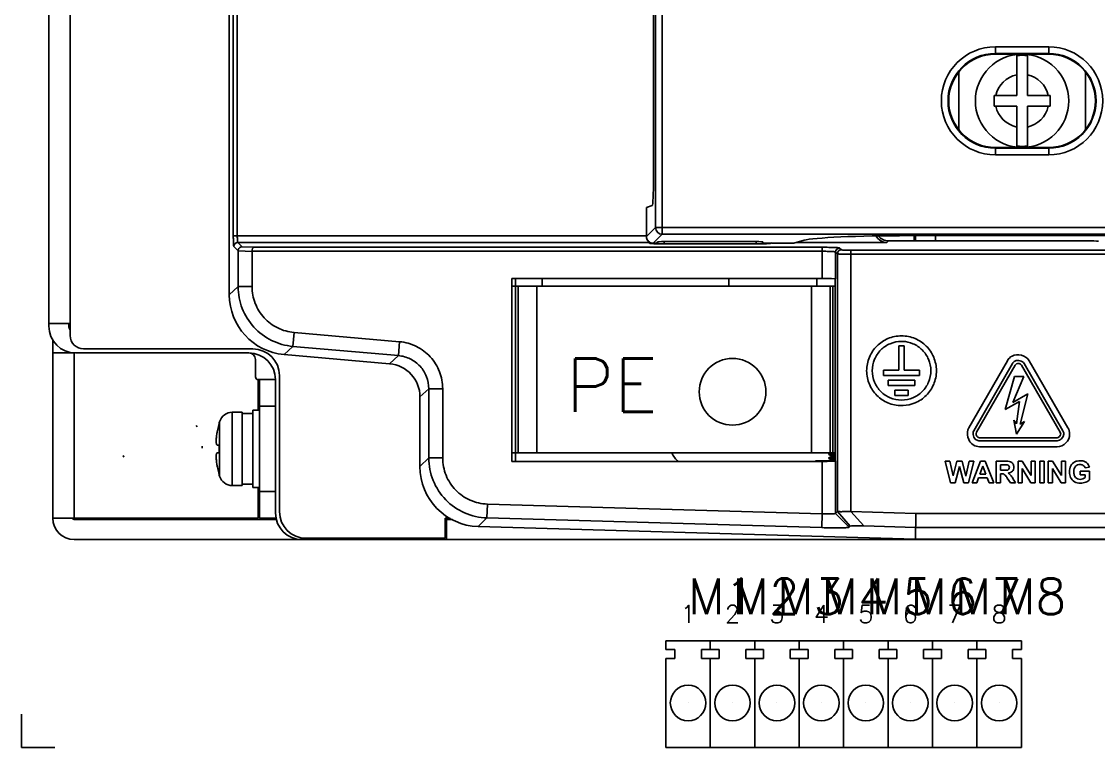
# Model space of a CAD drawing. Extents: x 0 to 94, y 0 to 195.
# Drawn here: x 0 to 60.6, y 0 to 40.8 of the extents above; entities that cross this region are included whole.
import ezdxf

# ---------------------------------------------------------------- set-up
doc = ezdxf.new("R2010")
doc.units = 0
doc.header["$LTSCALE"] = 4
doc.linetypes.add('DOT', pattern=[6.35, 0, -6.35])
doc.linetypes.add('PHANTOM', pattern=[63.5, 31.75, -6.35, 6.35, -6.35, 6.35, -6.35])
doc.layers.get('0').update_dxf_attribs({"linetype": 'CONTINUOUS'})
doc.styles.get("Standard").update_dxf_attribs({"font": 'romans.shx'})

msp = doc.modelspace()

# ---------------------------------------------------------------- linework, layer by layer
at = {"color": 7, "linetype": 'Continuous'}
for p, q in [((2.738, 23.162), (2.738, 182.462)), ((1.538, 23.688), (1.538, 181.938)), ((11.689, 25.458), (11.689, 180.167)), ((11.915, 28.771), (11.915, 150.829)), ((12.14, 28.771), (12.14, 150.829)), ((35.554, 31.972), (35.554, 149.247)), ((35.669, 149.362), (35.669, 29.237)), ((36.044, 149.362), (36.044, 28.862)), ((54.788, 39.403), (57.788, 39.403)), ((54.788, 39.403), (54.788, 38.988)), ((57.788, 39.403), (57.788, 38.988)), ((54.788, 39.028), (57.788, 39.028)), ((57.788, 38.988), (54.788, 38.988)), ((55.988, 36.662), (55.988, 38.906)), ((56.587, 38.906), (56.587, 36.662)), ((52.725, 37.959), (52.725, 34.767)), ((59.85, 34.767), (59.85, 37.96)), ((54.712, 36.662), (55.988, 36.662)), ((54.712, 36.062), (54.712, 36.662)), ((56.587, 36.662), (57.863, 36.662)), ((57.863, 36.662), (57.863, 36.062)), ((54.712, 36.062), (55.988, 36.062)), ((55.988, 33.819), (55.988, 36.062)), ((57.863, 36.062), (56.587, 36.062)), ((56.587, 33.819), (56.587, 36.062)), ((54.788, 33.738), (57.788, 33.738)), ((54.788, 33.324), (54.788, 33.738)), ((57.788, 33.699), (54.788, 33.699)), ((57.788, 33.324), (54.788, 33.324)), ((57.788, 33.324), (57.788, 33.738)), ((35.477, 30.473), (35.158, 30.366)), ((35.158, 28.726), (35.158, 30.366)), ((35.158, 28.726), (35.158, 30.366)), ((35.158, 30.366), (35.158, 30.366)), ((35.669, 29.237), (35.158, 28.726)), ((35.669, 29.237), (62.32, 29.237)), ((11.915, 28.771), (35.158, 28.771)), ((35.158, 28.726), (35.158, 28.726)), ((36.044, 28.862), (35.533, 28.351)), ((36.044, 28.862), (62.32, 28.862)), ((44.034, 28.523), (43.457, 28.351)), ((48.683, 28.397), (48.78, 28.494)), ((48.78, 28.494), (59.863, 28.494)), ((62.4, 28.783), (49.943, 28.783)), ((50.212, 28.787), (50.212, 28.494)), ((50.288, 28.787), (50.288, 28.494)), ((51.413, 28.787), (51.413, 28.494)), ((12.186, 27.926), (11.94, 28.172)), ((12.407, 28.154), (12.165, 28.397)), ((35.304, 28.397), (12.165, 28.397)), ((12.186, 27.932), (12.969, 27.9)), ((12.186, 25.914), (12.186, 27.926)), ((12.407, 28.154), (13.06, 28.127)), ((45.047, 27.902), (12.969, 27.902)), ((12.969, 25.914), (12.969, 27.902)), ((45.047, 28.127), (13.06, 28.127)), ((35.304, 28.397), (35.345, 28.346)), ((35.744, 28.351), (35.533, 28.351)), ((35.745, 28.351), (35.533, 28.351)), ((35.533, 28.351), (35.533, 28.351)), ((35.738, 28.319), (35.738, 28.351)), ((35.745, 28.351), (35.744, 28.351)), ((35.745, 28.351), (35.77, 28.429)), ((35.77, 28.318), (35.77, 28.429)), ((36.094, 28.314), (41.396, 28.314)), ((41.33, 28.449), (36.145, 28.449)), ((36.145, 28.314), (36.145, 28.449)), ((41.33, 28.314), (41.33, 28.449)), ((41.731, 28.351), (41.705, 28.429)), ((41.705, 28.317), (41.705, 28.429)), ((42.145, 28.351), (41.731, 28.351)), ((42.145, 28.351), (41.731, 28.351)), ((41.731, 28.351), (41.731, 28.351)), ((41.738, 28.351), (41.738, 28.318)), ((42.186, 28.397), (42.145, 28.346)), ((43.457, 28.351), (42.186, 28.351)), ((48.683, 28.397), (43.61, 28.397)), ((45.047, 27.902), (45.047, 28.127)), ((45.047, 27.902), (45.047, 26.381)), ((46.122, 27.985), (46.021, 28.086)), ((63.038, 27.963), (46.647, 27.963)), ((46.647, 27.739), (46.647, 27.963)), ((45.897, 27.761), (45.796, 27.862)), ((45.796, 27.862), (45.796, 26.349)), ((45.897, 13.264), (45.897, 27.761)), ((46.647, 13.264), (46.648, 27.739)), ((63.038, 27.739), (46.648, 27.739)), ((45.047, 26.381), (27.577, 26.381)), ((27.577, 26.381), (27.577, 16.082)), ((27.788, 16.082), (27.788, 26.381)), ((29.287, 25.938), (29.287, 26.381)), ((39.787, 25.938), (39.787, 26.381)), ((44.747, 25.938), (44.747, 26.381)), ((45.781, 26.364), (45.781, 16.098)), ((12.186, 25.914), (11.689, 25.458)), ((12.186, 25.914), (12.969, 25.914)), ((27.577, 25.938), (45.781, 25.938)), ((27.938, 16.562), (27.938, 25.938)), ((28.988, 16.562), (28.988, 25.938)), ((44.438, 16.562), (44.438, 25.938)), ((45.488, 16.562), (45.488, 25.938)), ((45.637, 25.938), (45.637, 16.562)), ((1.538, 23.837), (2.738, 23.837)), ((2.663, 23.688), (2.663, 23.837)), ((15.264, 22.555), (15.333, 23.335)), ((21.27, 22.816), (15.333, 23.335)), ((1.762, 12.887), (1.762, 22.926)), ((15.264, 22.555), (14.767, 22.099)), ((21.202, 22.036), (15.264, 22.555)), ((21.202, 22.036), (21.27, 22.816)), ((49.659, 22.578), (49.358, 22.578)), ((49.358, 22.578), (49.358, 21.224)), ((49.659, 21.224), (49.659, 22.578)), ((1.762, 22.188), (2.962, 22.188)), ((2.962, 12.887), (2.962, 22.188)), ((12.788, 22.188), (3.038, 22.188)), ((3.488, 22.412), (13.012, 22.412)), ((13.163, 21.812), (13.163, 20.837)), ((20.704, 21.58), (14.767, 22.099)), ((20.704, 21.58), (21.202, 22.036)), ((49.358, 21.224), (48.492, 21.224)), ((48.492, 21.224), (48.492, 20.923)), ((50.525, 21.224), (49.659, 21.224)), ((50.525, 20.923), (50.525, 21.224)), ((53.286, 17.978), (55.465, 21.751)), ((55.75, 21.587), (53.571, 17.813)), ((53.722, 17.726), (55.901, 21.499)), ((56.258, 21.499), (58.435, 17.726)), ((58.587, 17.813), (56.408, 21.587)), ((56.694, 21.751), (58.872, 17.978)), ((13.312, 20.688), (14.288, 20.688)), ((13.312, 20.688), (13.312, 18.962)), ((13.387, 12.887), (13.387, 20.688)), ((14.288, 13.187), (14.288, 20.688)), ((14.512, 13.262), (14.512, 20.912)), ((48.492, 20.923), (50.525, 20.923)), ((50.262, 20.659), (48.756, 20.659)), ((48.756, 20.659), (48.756, 20.357)), ((50.262, 20.357), (50.262, 20.659)), ((55.873, 20.861), (55.338, 19.002)), ((55.761, 19.403), (56.382, 20.861)), ((56.382, 20.861), (55.873, 20.861)), ((22.414, 19.714), (22.911, 20.17)), ((22.911, 20.17), (23.694, 20.17)), ((22.911, 16.278), (22.911, 20.17)), ((23.694, 16.278), (23.694, 20.17)), ((48.756, 20.357), (50.262, 20.357)), ((49.133, 20.095), (49.885, 20.095)), ((49.133, 19.793), (49.133, 20.095)), ((49.885, 20.095), (49.885, 19.793)), ((22.414, 15.794), (22.414, 19.714)), ((49.885, 19.793), (49.133, 19.793)), ((55.338, 19.002), (56.151, 19.457)), ((56.622, 19.885), (55.761, 19.403)), ((56.151, 19.457), (55.98, 18.205)), ((56.177, 18.173), (56.622, 19.885)), ((12.413, 18.85), (11.858, 18.85)), ((11.858, 14.725), (11.858, 18.85)), ((12.413, 14.725), (12.413, 18.85)), ((13.387, 18.962), (13.012, 18.962)), ((13.012, 18.962), (13.012, 14.612)), ((14.288, 19.188), (13.387, 19.188)), ((11.112, 18.221), (11.141, 18.319)), ((11.112, 18.221), (11.114, 18.22)), ((11.114, 18.22), (11.116, 18.219)), ((11.141, 15.256), (11.141, 18.319)), ((13.012, 18.775), (12.413, 18.775)), ((55.98, 18.205), (55.82, 18.413)), ((55.82, 18.413), (55.98, 17.625)), ((55.98, 17.625), (56.434, 18.334)), ((56.434, 18.334), (56.177, 18.173)), ((11.037, 17.903), (11.035, 17.892)), ((11.072, 18.055), (11.072, 18.053)), ((11.006, 17.005), (11.039, 17.003)), ((11.039, 17.003), (11.116, 16.997)), ((58.258, 17.418), (53.901, 17.418)), ((53.901, 17.243), (58.258, 17.243)), ((11.039, 16.572), (11.006, 16.57)), ((45.781, 16.562), (27.577, 16.562)), ((45.415, 16.509), (45.413, 16.506)), ((45.413, 16.469), (45.413, 16.506)), ((45.415, 16.466), (45.413, 16.469)), ((45.413, 16.469), (45.413, 16.469)), ((45.534, 16.562), (45.415, 16.509)), ((45.415, 16.466), (45.534, 16.413)), ((45.648, 16.53), (45.638, 16.529)), ((58.258, 16.914), (53.901, 16.914)), ((22.911, 16.278), (22.414, 15.794)), ((22.911, 16.278), (23.694, 16.278)), ((27.577, 16.082), (45.047, 16.082)), ((44.663, 16.112), (45.781, 16.112)), ((45.047, 16.082), (45.047, 13.146)), ((45.415, 16.284), (45.413, 16.281)), ((45.413, 16.244), (45.413, 16.281)), ((45.415, 16.241), (45.413, 16.244)), ((45.413, 16.244), (45.413, 16.244)), ((45.534, 16.337), (45.415, 16.284)), ((45.415, 16.241), (45.534, 16.188)), ((45.796, 16.113), (45.796, 13.166)), ((51.969, 16.103), (52.221, 16.103)), ((52.26, 14.884), (51.969, 16.103)), ((52.221, 16.103), (52.405, 15.266)), ((52.405, 15.266), (52.628, 16.103)), ((52.769, 15.796), (52.527, 14.884)), ((52.628, 16.103), (52.92, 16.103)), ((53.012, 14.884), (52.769, 15.796)), ((52.92, 16.103), (53.134, 15.252)), ((53.134, 15.252), (53.321, 16.103)), ((53.569, 16.103), (53.273, 14.884)), ((53.321, 16.103), (53.569, 16.103)), ((53.477, 14.884), (53.952, 16.103)), ((54.079, 15.819), (53.914, 15.367)), ((53.952, 16.103), (54.212, 16.103)), ((54.247, 15.367), (54.079, 15.819)), ((54.212, 16.103), (54.7, 14.884)), ((54.831, 16.103), (55.35, 16.103)), ((54.831, 14.884), (54.831, 16.103)), ((55.269, 15.897), (55.077, 15.897)), ((55.077, 15.897), (55.077, 15.588)), ((56.063, 16.103), (56.302, 16.103)), ((56.063, 14.884), (56.063, 16.103)), ((56.302, 16.103), (56.801, 15.289)), ((56.801, 16.103), (57.03, 16.103)), ((56.801, 15.289), (56.801, 16.103)), ((57.03, 16.103), (57.03, 14.884)), ((57.283, 16.103), (57.529, 16.103)), ((57.283, 14.884), (57.283, 16.103)), ((57.529, 16.103), (57.529, 14.884)), ((57.766, 16.103), (58.005, 16.103)), ((57.766, 14.884), (57.766, 16.103)), ((58.005, 16.103), (58.505, 15.289)), ((58.505, 16.103), (58.733, 16.103)), ((58.505, 15.289), (58.505, 16.103)), ((58.733, 16.103), (58.733, 14.884)), ((60.076, 15.765), (59.831, 15.719)), ((11.072, 15.522), (11.072, 15.52)), ((11.116, 15.356), (11.112, 15.354)), ((11.112, 15.354), (11.141, 15.256)), ((53.839, 15.161), (53.738, 14.884)), ((54.326, 15.161), (53.839, 15.161)), ((53.914, 15.367), (54.247, 15.367)), ((54.432, 14.884), (54.326, 15.161)), ((55.077, 15.588), (55.26, 15.588)), ((55.127, 15.393), (55.077, 15.393)), ((55.077, 15.393), (55.077, 14.884)), ((55.633, 14.884), (55.455, 15.149)), ((56.783, 14.884), (56.292, 15.679)), ((56.292, 15.679), (56.292, 14.884)), ((58.486, 14.884), (57.995, 15.679)), ((57.995, 15.679), (57.995, 14.884)), ((59.561, 15.538), (60.091, 15.538)), ((59.561, 15.332), (59.561, 15.538)), ((59.843, 15.332), (59.561, 15.332)), ((59.843, 15.177), (59.843, 15.332)), ((60.091, 15.538), (60.091, 15.052)), ((12.413, 14.725), (11.858, 14.725)), ((13.012, 14.8), (12.413, 14.8)), ((13.387, 14.612), (13.012, 14.612)), ((13.312, 14.612), (13.312, 12.887)), ((52.527, 14.884), (52.26, 14.884)), ((53.273, 14.884), (53.012, 14.884)), ((53.738, 14.884), (53.477, 14.884)), ((54.7, 14.884), (54.432, 14.884)), ((55.077, 14.884), (54.831, 14.884)), ((55.928, 14.884), (55.633, 14.884)), ((55.779, 15.122), (55.928, 14.884)), ((56.292, 14.884), (56.063, 14.884)), ((57.03, 14.884), (56.783, 14.884)), ((57.529, 14.884), (57.283, 14.884)), ((57.995, 14.884), (57.766, 14.884)), ((58.733, 14.884), (58.486, 14.884)), ((13.387, 14.387), (14.288, 14.387)), ((26.186, 12.908), (26.209, 13.69)), ((45.047, 13.146), (26.209, 13.69)), ((1.762, 12.887), (13.312, 12.887)), ((2.962, 12.812), (14.347, 12.812)), ((4.538, 12.812), (4.538, 12.887)), ((9.038, 12.812), (9.038, 12.887)), ((10.163, 12.825), (10.163, 12.887)), ((13.387, 12.887), (14.335, 12.887)), ((23.839, 12.887), (24.107, 12.887)), ((23.839, 11.762), (23.839, 12.887)), ((23.839, 12.812), (24.241, 12.812)), ((23.914, 12.812), (23.914, 11.687)), ((26.186, 12.908), (25.688, 12.424)), ((45.024, 12.364), (26.186, 12.908)), ((45.024, 12.364), (45.047, 13.146)), ((45.897, 13.264), (45.796, 13.166)), ((46.556, 12.383), (45.796, 13.166)), ((45.897, 13.264), (46.624, 12.449)), ((46.647, 13.264), (50.309, 13.158)), ((46.662, 13.263), (47.38, 12.459)), ((50.288, 11.714), (50.309, 13.158)), ((50.309, 13.158), (91.227, 13.158)), ((50.288, 11.714), (25.688, 12.424)), ((46.624, 12.449), (46.556, 12.383)), ((47.38, 12.459), (50.297, 12.375)), ((50.297, 12.375), (91.227, 12.375)), ((2.962, 11.687), (91.913, 11.687)), ((16.012, 11.762), (23.839, 11.762)), ((91.888, 11.714), (50.288, 11.714))]:
    msp.add_line(p, q, dxfattribs=at)
for p, q in [((36.25, 5.5), (36.25, 6)), ((56.25, 6), (36.25, 6)), ((36.75, 5.5), (36.25, 5.5)), ((36.75, 5), (36.75, 5.5)), ((38.75, 5.5), (38.25, 5.5)), ((38.25, 5.5), (38.25, 5)), ((38.75, 6), (38.75, 5.5)), ((38.75, 5.5), (38.75, 6)), ((39.25, 5.5), (38.75, 5.5)), ((39.25, 5), (39.25, 5.5)), ((41.25, 5.5), (40.75, 5.5)), ((40.75, 5.5), (40.75, 5)), ((41.25, 6), (41.25, 5.5)), ((41.25, 5.5), (41.25, 6)), ((41.75, 5.5), (41.25, 5.5)), ((41.75, 5), (41.75, 5.5)), ((43.75, 5.5), (43.25, 5.5)), ((43.25, 5.5), (43.25, 5)), ((43.75, 6), (43.75, 5.5)), ((43.75, 5.5), (43.75, 6)), ((44.25, 5.5), (43.75, 5.5)), ((44.25, 5), (44.25, 5.5)), ((46.25, 5.5), (45.75, 5.5)), ((45.75, 5.5), (45.75, 5)), ((46.25, 6), (46.25, 5.5)), ((46.25, 5.5), (46.25, 6)), ((46.75, 5.5), (46.25, 5.5)), ((46.75, 5), (46.75, 5.5)), ((48.75, 5.5), (48.25, 5.5)), ((48.25, 5.5), (48.25, 5)), ((48.75, 6), (48.75, 5.5)), ((48.75, 5.5), (48.75, 6)), ((49.25, 5.5), (48.75, 5.5)), ((49.25, 5), (49.25, 5.5)), ((51.25, 5.5), (50.75, 5.5)), ((50.75, 5.5), (50.75, 5)), ((51.25, 6), (51.25, 5.5)), ((51.25, 5.5), (51.25, 6)), ((51.75, 5.5), (51.25, 5.5)), ((51.75, 5), (51.75, 5.5)), ((53.75, 5.5), (53.25, 5.5)), ((53.25, 5.5), (53.25, 5)), ((53.75, 6), (53.75, 5.5)), ((53.75, 5.5), (53.75, 6)), ((54.25, 5.5), (53.75, 5.5)), ((54.25, 5), (54.25, 5.5)), ((56.25, 5.5), (55.75, 5.5)), ((55.75, 5.5), (55.75, 5)), ((56.25, 6), (56.25, 5.5)), ((36.25, 0), (36.25, 5)), ((36.25, 5), (36.75, 5)), ((38.25, 5), (38.75, 5)), ((38.75, 5), (38.75, 0)), ((38.75, 0), (38.75, 5)), ((38.75, 5), (39.25, 5)), ((40.75, 5), (41.25, 5)), ((41.25, 5), (41.25, 0)), ((41.25, 0), (41.25, 5)), ((41.25, 5), (41.75, 5)), ((43.25, 5), (43.75, 5)), ((43.75, 5), (43.75, 0)), ((43.75, 0), (43.75, 5)), ((43.75, 5), (44.25, 5)), ((45.75, 5), (46.25, 5)), ((46.25, 5), (46.25, 0)), ((46.25, 0), (46.25, 5)), ((46.25, 5), (46.75, 5)), ((48.25, 5), (48.75, 5)), ((48.75, 5), (48.75, 0)), ((48.75, 0), (48.75, 5)), ((48.75, 5), (49.25, 5)), ((50.75, 5), (51.25, 5)), ((51.25, 5), (51.25, 0)), ((51.25, 0), (51.25, 5)), ((51.25, 5), (51.75, 5)), ((53.25, 5), (53.75, 5)), ((53.75, 5), (53.75, 0)), ((53.75, 0), (53.75, 5)), ((53.75, 5), (54.25, 5)), ((55.75, 5), (56.25, 5)), ((56.25, 5), (56.25, 0)), ((0, 1.875), (0, 0)), ((0, 0), (1.875, 0)), ((56.25, 0), (36.25, 0))]:
    msp.add_line(p, q)
for points in [[(45.534, 16.413), (45.538, 16.411), (45.547, 16.403), (45.555, 16.389), (45.557, 16.372), (45.553, 16.356), (45.544, 16.344), (45.537, 16.338), (45.534, 16.337)], [(45.534, 16.188), (45.534, 16.188), (45.539, 16.185), (45.547, 16.178), (45.555, 16.164), (45.557, 16.147), (45.553, 16.131), (45.544, 16.119), (45.537, 16.113), (45.535, 16.112)]]:
    msp.add_lwpolyline(points, dxfattribs=at)
msp.add_circle((56.288, 36.362), 2.625, dxfattribs=at)
for centre, radius in [((40, 20), 1.875), ((37.5, 2.5), 1), ((40, 2.5), 1), ((42.5, 2.5), 1), ((45, 2.5), 1), ((47.5, 2.5), 1), ((50, 2.5), 1), ((52.5, 2.5), 1), ((55, 2.5), 1)]:
    msp.add_circle(centre, radius)
at = {"color": 7, "linetype": 'DOT', "ltscale": 0.25}
msp.add_circle((7.912, 16.938), 2.25, dxfattribs=at)
at = {"color": 7, "linetype": 'Continuous'}
for centre, radius, start, end in [((54.788, 36.363), 3.039, 90, 270), ((57.788, 36.363), 3.039, 270, 90), ((54.788, 36.363), 2.664, 90, 270), ((54.788, 36.363), 2.625, 90, 270), ((56.288, 36.362), 2.561, 83.27193, 96.72807), ((57.788, 36.363), 2.664, 270, 90), ((57.788, 36.363), 2.625, 270, 90), ((56.288, 36.362), 1.5, 101.53696, 168.46304), ((56.288, 36.362), 1.5, 11.53696, 78.46304), ((56.288, 36.362), 1.5, 191.53696, 258.46304), ((56.288, 36.362), 1.5, 281.53696, 348.46304), ((56.288, 36.362), 2.561, 263.27193, 276.72807), ((36.045, 29.238), 0.376, 180.1715, 269.8285), ((35.531, 28.727), 0.372, 180.17023, 185.85619), ((35.533, 28.726), 0.375, 180.50797, 269.49203), ((35.536, 28.728), 0.378, 185.85416, 199.24482), ((35.533, 28.727), 0.375, 199.29963, 208.15451), ((35.534, 28.727), 0.376, 208.1532, 216.8749), ((35.534, 28.727), 0.376, 216.88946, 221.41098), ((35.535, 28.729), 0.378, 221.41152, 228.41392), ((48.78, 29.243), 0.749, 220.06133, 270.01972), ((12.165, 28.172), 0.225, 90.11376, 179.88624), ((35.534, 28.727), 0.376, 228.41687, 231.19611), ((35.535, 28.728), 0.377, 231.23649, 246.55004), ((35.534, 28.726), 0.375, 246.581, 249.49834), ((46.022, 27.861), 0.225, 90.11376, 179.88624), ((46.123, 27.76), 0.225, 90.11376, 179.88624), ((3.038, 23.688), 1.5, 180, 270), ((3.038, 23.688), 0.375, 180, 210), ((3.488, 23.162), 0.75, 180, 270), ((12.788, 20.688), 1.5, 0, 90), ((12.788, 21.812), 0.375, 0, 90), ((13.012, 20.912), 1.5, 0, 90), ((13.312, 20.837), 0.15, 180, 270), ((11.858, 18.1), 0.75, 90, 163.04224), ((16.18, 16.787), 5.263, 164.21654, 166.05618), ((16.163, 16.787), 5.25, 163.04224, 164.15693), ((14.908, 17.024), 3.969, 169.45738, 170.43186), ((16.179, 16.788), 5.261, 167.88082, 169.45802), ((16.179, 16.788), 5.261, 166.08821, 167.75859), ((16.941, 16.787), 5.829, 177.94072, 182.05928), ((8.479, 49.86), 33.386, 274.39779, 274.52981), ((37.913, 17.237), 1.5, 207.1041, 230.88782), ((46.462, 0.605), 15.946, 92.44955, 92.92743), ((14.909, 16.551), 3.969, 189.56815, 190.5426), ((16.179, 16.787), 5.261, 190.54199, 192.11917), ((16.178, 16.787), 5.261, 192.1192, 192.24133), ((16.179, 16.787), 5.261, 192.24139, 193.91182), ((16.18, 16.788), 5.263, 193.94383, 195.78344), ((16.163, 16.787), 5.25, 195.84307, 196.95776), ((11.858, 15.475), 0.75, 196.95776, 270), ((2.962, 12.887), 1.2, 180, 270), ((2.962, 12.887), 0.075, 180, 270), ((15.788, 13.187), 1.5, 180, 270), ((16.012, 13.262), 1.5, 180, 270), ((49.087, 12.887), 1.2, 270, 283.28651)]:
    msp.add_arc(centre, radius, start, end, dxfattribs=at)
at = {"color": 4, "linetype": 'PHANTOM'}
msp.add_arc((7.912, 16.938), 4.688, 298.6854, 300.20487, dxfattribs=at)
at = {"color": 7, "linetype": 'Continuous'}
for centre, major_axis, ratio, start_param, end_param in [((35.476, 31.972), (0, 1.5), 0.052408, -3.124139, -1.570796), ((49.943, 28.468), (6, 0), 0.052408, 1.570796, 2.96706), ((59.863, 28.462), (0.75, 0), 0.043661, 0.261799, 1.570796), ((35.305, 28.771), (0, 0.375), 0.034921, -3.664957, -3.185226), ((36.094, 28.347), (0.75, 0), 0.043661, -3.106686, -1.570796), ((36.145, 28.429), (0.375, 0), 0.052408, 1.570796, 3.124139), ((41.33, 28.429), (0.375, 0), 0.052408, 0.017453, 1.570796), ((41.396, 28.347), (0.75, 0), 0.043661, -1.570796, -0.034907), ((45.047, 26.348), (0.75, 0), 0.043661, 6.326819, 7.853982), ((15.067, 25.464), (2.493, 2.284), 0.998251, 2.4007, 3.882486), ((20.537, 19.71), (1.385, 1.269), 0.998251, -0.740893, 0.740893), ((25.792, 15.801), (2.425, 2.356), 0.998152, 2.371552, 3.911634), ((45.047, 16.115), (0.75, 0), 0.043661, 4.712389, 6.239552), ((48.157, 12.368), (1.533, -0.079), 0.038642, 2.104142, 3.105742)]:
    msp.add_ellipse(centre, major_axis=major_axis, ratio=ratio, start_param=start_param, end_param=end_param, dxfattribs=at)
for points, knots in [([(11.94, 28.172), (11.936, 28.176), (11.935, 28.196), (11.929, 28.231), (11.926, 28.288), (11.922, 28.361), (11.919, 28.45), (11.916, 28.589), (11.915, 28.697), (11.915, 28.771)], [0, 0, 0, 0, 0.027666, 0.08981, 0.184867, 0.309269, 0.458754, 0.627955, 1, 1, 1, 1]), ([(12.165, 28.397), (12.162, 28.399), (12.159, 28.412), (12.154, 28.433), (12.15, 28.469), (12.145, 28.536), (12.141, 28.638), (12.14, 28.725), (12.14, 28.771)], [0, 0, 0, 0, 0.029345, 0.091927, 0.186993, 0.311167, 0.62898, 1, 1, 1, 1]), ([(48.683, 28.397), (48.566, 28.401), (48.315, 28.473), (48.128, 28.658), (48.059, 28.771)], [0, 0, 0, 0, 0.468192, 1, 1, 1, 1]), ([(12.407, 28.154), (12.353, 28.153), (12.239, 28.105), (12.186, 27.99), (12.186, 27.932)], [0, 0, 0, 0, 0.484837, 1, 1, 1, 1]), ([(12.969, 27.9), (12.969, 27.954), (12.978, 28.033), (13.029, 28.124), (13.06, 28.127)], [0, 0, 0, 0, 0.641662, 1, 1, 1, 1]), ([(46.021, 28.086), (46.015, 28.093), (45.983, 28.095), (45.926, 28.105), (45.833, 28.11), (45.713, 28.116), (45.569, 28.121), (45.344, 28.126), (45.168, 28.127), (45.047, 28.127)], [0, 0, 0, 0, 0.027623, 0.089745, 0.184768, 0.309128, 0.458552, 0.627766, 1, 1, 1, 1]), ([(45.796, 27.862), (45.792, 27.867), (45.767, 27.871), (45.723, 27.88), (45.651, 27.885), (45.56, 27.891), (45.449, 27.896), (45.276, 27.901), (45.14, 27.902), (45.047, 27.902)], [0, 0, 0, 0, 0.028431, 0.090787, 0.185824, 0.31007, 0.459303, 0.628282, 1, 1, 1, 1]), ([(46.647, 27.963), (46.581, 27.963), (46.461, 27.965), (46.317, 27.968), (46.224, 27.973), (46.174, 27.976), (46.143, 27.981), (46.126, 27.982), (46.122, 27.985)], [0, 0, 0, 0, 0.372105, 0.690726, 0.815211, 0.910199, 0.972363, 1, 1, 1, 1]), ([(46.648, 27.739), (46.554, 27.739), (46.419, 27.739), (46.246, 27.742), (46.135, 27.745), (46.043, 27.748), (45.971, 27.751), (45.927, 27.756), (45.903, 27.757), (45.897, 27.761)], [0, 0, 0, 0, 0.372376, 0.541662, 0.691321, 0.815917, 0.910929, 0.972952, 1, 1, 1, 1]), ([(15.264, 22.555), (14.852, 22.592), (14.031, 22.82), (13.015, 23.584), (12.343, 24.663), (12.187, 25.5), (12.186, 25.914)], [0, 0, 0, 0, 0.250011, 0.5, 0.749989, 1, 1, 1, 1]), ([(15.333, 23.335), (15.016, 23.363), (14.386, 23.538), (13.605, 24.124), (13.089, 24.953), (12.969, 25.596), (12.969, 25.914)], [0, 0, 0, 0, 0.250018, 0.5, 0.749982, 1, 1, 1, 1]), ([(49.508, 23.147), (49.247, 23.147), (48.733, 23.044), (48.087, 22.608), (47.725, 22.071), (47.573, 21.58), (47.533, 21.185), (47.573, 20.791), (47.725, 20.3), (48.087, 19.763), (48.733, 19.327), (49.276, 19.218), (49.566, 19.224), (49.595, 19.226)], [0, 0, 0, 0, 0.125226, 0.24617, 0.367129, 0.42915, 0.493073, 0.556981, 0.618988, 0.739925, 0.86085, 0.986077, 1, 1, 1, 1]), ([(49.595, 19.226), (49.828, 19.236), (50.308, 19.344), (50.93, 19.763), (51.292, 20.3), (51.445, 20.791), (51.484, 21.185), (51.445, 21.58), (51.292, 22.071), (50.93, 22.608), (50.284, 23.044), (49.77, 23.147), (49.508, 23.147)], [0, 0, 0, 0, 0.11454, 0.238937, 0.363319, 0.427086, 0.492806, 0.558542, 0.622323, 0.746728, 0.871145, 1, 1, 1, 1]), ([(23.694, 20.17), (23.694, 20.496), (23.571, 21.156), (23.042, 22.006), (22.241, 22.607), (21.595, 22.787), (21.27, 22.816)], [0, 0, 0, 0, 0.249954, 0.499997, 0.750032, 1, 1, 1, 1]), ([(49.508, 19.535), (49.288, 19.535), (48.856, 19.623), (48.312, 19.99), (47.945, 20.533), (47.814, 21.186), (47.945, 21.838), (48.312, 22.382), (48.856, 22.749), (49.313, 22.841), (49.557, 22.836), (49.582, 22.834)], [0, 0, 0, 0, 0.125432, 0.246479, 0.36758, 0.493025, 0.618482, 0.739568, 0.860644, 0.986057, 1, 1, 1, 1]), ([(49.582, 22.834), (49.777, 22.826), (50.181, 22.735), (50.705, 22.382), (51.072, 21.838), (51.203, 21.186), (51.072, 20.533), (50.705, 19.99), (50.161, 19.623), (49.728, 19.535), (49.508, 19.535)], [0, 0, 0, 0, 0.114724, 0.239266, 0.363797, 0.492834, 0.621857, 0.746405, 0.870916, 1, 1, 1, 1]), ([(22.911, 20.17), (22.912, 20.4), (22.825, 20.865), (22.452, 21.465), (21.887, 21.889), (21.431, 22.016), (21.202, 22.036)], [0, 0, 0, 0, 0.249965, 0.5, 0.750035, 1, 1, 1, 1]), ([(10.994, 17.684), (10.987, 17.64), (10.974, 17.554), (10.96, 17.429), (10.951, 17.315), (10.95, 17.228), (10.952, 17.166), (10.955, 17.127), (10.959, 17.092), (10.965, 17.063), (10.973, 17.039), (10.982, 17.022), (10.993, 17.009), (11.002, 17.006), (11.006, 17.005)], [0, 0, 0, 0, 0.192174, 0.373723, 0.539176, 0.683971, 0.747319, 0.8041, 0.853968, 0.896586, 0.931796, 0.95987, 0.981776, 1, 1, 1, 1]), ([(58.872, 17.978), (58.933, 17.872), (59.018, 17.565), (58.816, 17.067), (58.439, 16.914), (58.258, 16.914)], [0, 0, 0, 0, 0.252739, 0.626457, 1, 1, 1, 1]), ([(58.258, 17.243), (58.437, 17.243), (58.699, 17.511), (58.62, 17.757), (58.587, 17.813)], [0, 0, 0, 0, 0.731931, 1, 1, 1, 1]), ([(58.435, 17.726), (58.454, 17.696), (58.495, 17.562), (58.354, 17.418), (58.258, 17.418)], [0, 0, 0, 0, 0.268577, 1, 1, 1, 1]), ([(11.006, 16.57), (11.002, 16.569), (10.993, 16.566), (10.982, 16.553), (10.973, 16.536), (10.965, 16.512), (10.959, 16.483), (10.955, 16.448), (10.952, 16.409), (10.95, 16.347), (10.951, 16.26), (10.96, 16.146), (10.974, 16.021), (10.987, 15.935), (10.994, 15.891)], [0, 0, 0, 0, 0.018224, 0.040131, 0.068206, 0.103417, 0.146035, 0.195901, 0.252681, 0.316027, 0.460818, 0.626268, 0.80782, 1, 1, 1, 1]), ([(45.413, 16.469), (45.413, 16.47), (45.416, 16.472), (45.421, 16.473), (45.43, 16.475), (45.441, 16.477), (45.455, 16.479), (45.479, 16.481), (45.516, 16.484), (45.569, 16.488), (45.631, 16.492), (45.703, 16.495), (45.754, 16.497), (45.781, 16.499)], [0, 0, 0, 0, 0.008283, 0.023624, 0.046525, 0.077079, 0.11525, 0.160968, 0.274632, 0.416949, 0.586488, 0.781511, 1, 1, 1, 1]), ([(45.488, 16.519), (45.479, 16.519), (45.463, 16.517), (45.442, 16.515), (45.426, 16.512), (45.418, 16.51), (45.415, 16.509)], [0, 0, 0, 0, 0.371444, 0.662517, 0.872048, 1, 1, 1, 1]), ([(45.638, 16.529), (45.61, 16.528), (45.56, 16.525), (45.51, 16.521), (45.488, 16.519)], [0, 0, 0, 0, 0.561839, 1, 1, 1, 1]), ([(45.781, 16.442), (45.76, 16.441), (45.721, 16.439), (45.667, 16.435), (45.621, 16.432), (45.589, 16.428), (45.568, 16.426), (45.556, 16.424), (45.546, 16.422), (45.539, 16.421), (45.534, 16.419), (45.532, 16.418), (45.531, 16.417), (45.53, 16.416), (45.531, 16.415), (45.532, 16.414), (45.533, 16.414), (45.534, 16.413)], [0, 0, 0, 0, 0.243412, 0.455089, 0.632921, 0.77521, 0.832591, 0.880641, 0.919272, 0.948465, 0.968371, 0.975025, 0.979772, 0.983338, 0.987196, 0.992582, 1, 1, 1, 1]), ([(45.781, 16.36), (45.749, 16.358), (45.703, 16.355), (45.646, 16.351), (45.612, 16.349), (45.584, 16.346), (45.561, 16.343), (45.545, 16.34), (45.537, 16.338), (45.534, 16.337)], [0, 0, 0, 0, 0.388274, 0.55003, 0.688803, 0.803729, 0.894134, 0.959577, 1, 1, 1, 1]), ([(26.186, 12.908), (25.756, 12.92), (24.891, 13.114), (23.805, 13.87), (23.081, 14.977), (22.912, 15.847), (22.911, 16.278)], [0, 0, 0, 0, 0.250011, 0.5, 0.74999, 1, 1, 1, 1]), ([(26.209, 13.69), (25.878, 13.699), (25.214, 13.849), (24.38, 14.428), (23.824, 15.279), (23.694, 15.947), (23.694, 16.278)], [0, 0, 0, 0, 0.250019, 0.5, 0.749981, 1, 1, 1, 1]), ([(45.413, 16.244), (45.413, 16.245), (45.416, 16.247), (45.421, 16.248), (45.43, 16.25), (45.441, 16.252), (45.455, 16.254), (45.479, 16.256), (45.516, 16.259), (45.569, 16.263), (45.631, 16.267), (45.703, 16.27), (45.754, 16.272), (45.781, 16.274)], [0, 0, 0, 0, 0.008283, 0.023624, 0.046526, 0.077079, 0.11525, 0.160968, 0.274631, 0.416948, 0.586487, 0.781511, 1, 1, 1, 1]), ([(45.781, 16.311), (45.756, 16.31), (45.708, 16.308), (45.64, 16.304), (45.58, 16.301), (45.529, 16.298), (45.487, 16.294), (45.454, 16.291), (45.433, 16.288), (45.421, 16.286), (45.417, 16.285), (45.415, 16.284)], [0, 0, 0, 0, 0.206636, 0.392738, 0.556615, 0.696811, 0.81208, 0.901416, 0.964126, 0.985391, 1, 1, 1, 1]), ([(45.779, 16.217), (45.758, 16.216), (45.72, 16.213), (45.666, 16.21), (45.621, 16.206), (45.589, 16.203), (45.568, 16.201), (45.555, 16.199), (45.546, 16.197), (45.538, 16.196), (45.534, 16.194), (45.532, 16.193), (45.531, 16.192), (45.53, 16.191), (45.531, 16.19), (45.532, 16.189), (45.533, 16.189), (45.534, 16.188)], [0, 0, 0, 0, 0.243472, 0.455163, 0.632983, 0.775252, 0.832615, 0.880641, 0.91926, 0.948445, 0.968333, 0.974982, 0.979729, 0.983304, 0.987172, 0.992569, 1, 1, 1, 1]), ([(55.55, 15.654), (55.568, 15.68), (55.583, 15.749), (55.565, 15.819), (55.542, 15.845)], [0, 0, 0, 0, 0.473933, 1, 1, 1, 1]), ([(55.775, 15.954), (55.811, 15.897), (55.851, 15.749), (55.802, 15.594), (55.748, 15.534)], [0, 0, 0, 0, 0.453191, 1, 1, 1, 1]), ([(59.023, 15.173), (58.975, 15.273), (58.927, 15.502), (58.976, 15.734), (59.031, 15.836)], [0, 0, 0, 0, 0.489292, 1, 1, 1, 1]), ([(59.3, 15.811), (59.267, 15.776), (59.215, 15.676), (59.2, 15.503), (59.215, 15.328), (59.267, 15.22), (59.301, 15.182)], [0, 0, 0, 0, 0.217857, 0.484213, 0.770275, 1, 1, 1, 1]), ([(59.265, 16.063), (59.306, 16.085), (59.403, 16.116), (59.571, 16.129), (59.749, 16.113), (59.866, 16.062), (59.911, 16.029)], [0, 0, 0, 0, 0.207137, 0.446534, 0.749572, 1, 1, 1, 1]), ([(59.734, 15.861), (59.684, 15.898), (59.568, 15.924), (59.412, 15.899), (59.331, 15.844), (59.3, 15.811)], [0, 0, 0, 0, 0.395766, 0.710191, 1, 1, 1, 1]), ([(59.301, 15.182), (59.362, 15.114), (59.517, 15.053), (59.66, 15.085), (59.709, 15.104)], [0, 0, 0, 0, 0.635305, 1, 1, 1, 1]), ([(59.868, 14.92), (59.773, 14.884), (59.558, 14.841), (59.336, 14.887), (59.236, 14.944)], [0, 0, 0, 0, 0.4686, 1, 1, 1, 1]), ([(45.796, 13.166), (45.793, 13.159), (45.767, 13.151), (45.723, 13.143), (45.652, 13.137), (45.56, 13.133), (45.449, 13.132), (45.276, 13.135), (45.14, 13.141), (45.047, 13.146)], [0, 0, 0, 0, 0.030291, 0.092813, 0.187494, 0.311498, 0.460428, 0.628996, 1, 1, 1, 1]), ([(45.897, 13.264), (45.902, 13.269), (45.928, 13.264), (45.971, 13.264), (46.043, 13.26), (46.134, 13.259), (46.245, 13.261), (46.418, 13.265), (46.554, 13.266), (46.647, 13.264)], [0, 0, 0, 0, 0.026646, 0.088512, 0.183571, 0.308073, 0.457736, 0.627248, 1, 1, 1, 1]), ([(46.556, 12.383), (46.553, 12.38), (46.539, 12.376), (46.512, 12.371), (46.471, 12.366), (46.391, 12.36), (46.259, 12.355), (46.068, 12.351), (45.839, 12.35), (45.487, 12.352), (45.212, 12.358), (45.024, 12.364)], [0, 0, 0, 0, 0.009437, 0.027402, 0.054101, 0.089514, 0.185379, 0.311419, 0.462804, 0.633503, 1, 1, 1, 1])]:
    msp.add_open_spline(points, degree=3, knots=knots, dxfattribs=at)
for points in [[(35.533, 28.351), (35.489, 28.352), (35.444, 28.36), (35.402, 28.375)], [(55.465, 21.751), (55.526, 21.857), (55.618, 21.95), (55.724, 22.011)], [(55.724, 22.011), (56.014, 22.178), (56.527, 22.041), (56.694, 21.751)], [(56.408, 21.587), (56.319, 21.742), (56.044, 21.815), (55.889, 21.726)], [(55.889, 21.726), (55.832, 21.693), (55.783, 21.644), (55.75, 21.587)], [(55.901, 21.499), (55.918, 21.53), (55.945, 21.557), (55.976, 21.575)], [(55.976, 21.575), (56.06, 21.623), (56.209, 21.584), (56.258, 21.499)], [(53.546, 17.009), (53.256, 17.176), (53.119, 17.688), (53.286, 17.978)], [(53.571, 17.813), (53.482, 17.658), (53.555, 17.384), (53.71, 17.294)], [(53.798, 17.445), (53.713, 17.493), (53.674, 17.642), (53.722, 17.726)], [(53.901, 16.914), (53.778, 16.914), (53.652, 16.948), (53.546, 17.009)], [(53.71, 17.294), (53.767, 17.262), (53.835, 17.243), (53.901, 17.243)], [(53.901, 17.418), (53.865, 17.418), (53.828, 17.427), (53.798, 17.445)], [(55.449, 15.893), (55.39, 15.901), (55.329, 15.897), (55.269, 15.897)], [(55.35, 16.103), (55.445, 16.103), (55.544, 16.103), (55.634, 16.07)], [(55.542, 15.845), (55.519, 15.871), (55.484, 15.887), (55.449, 15.893)], [(55.634, 16.07), (55.691, 16.049), (55.743, 16.005), (55.775, 15.954)], [(59.031, 15.836), (59.083, 15.932), (59.168, 16.014), (59.265, 16.063)], [(59.831, 15.719), (59.815, 15.775), (59.781, 15.828), (59.734, 15.861)], [(59.911, 16.029), (59.994, 15.967), (60.054, 15.867), (60.076, 15.765)], [(55.251, 15.379), (55.212, 15.393), (55.169, 15.393), (55.127, 15.393)], [(55.325, 15.329), (55.305, 15.35), (55.279, 15.369), (55.251, 15.379)], [(55.26, 15.588), (55.334, 15.588), (55.411, 15.578), (55.481, 15.603)], [(55.455, 15.149), (55.414, 15.211), (55.376, 15.275), (55.325, 15.329)], [(55.481, 15.603), (55.508, 15.612), (55.534, 15.63), (55.55, 15.654)], [(55.748, 15.534), (55.688, 15.469), (55.594, 15.435), (55.507, 15.422)], [(55.507, 15.422), (55.555, 15.394), (55.6, 15.36), (55.638, 15.32)], [(55.638, 15.32), (55.694, 15.261), (55.736, 15.191), (55.779, 15.122)], [(59.236, 14.944), (59.145, 14.995), (59.068, 15.079), (59.023, 15.173)], [(59.709, 15.104), (59.757, 15.122), (59.802, 15.147), (59.843, 15.177)], [(60.091, 15.052), (60.029, 14.991), (59.948, 14.951), (59.868, 14.92)]]:
    msp.add_open_spline(points, degree=3, dxfattribs=at)

# ---------------------------------------------------------------- texts
for s, width, gutter_width, insert, char_height, attachment_point in [('PE', 5.625, 0.75, (30.625, 21.875), 3, 1), ('1', 2.5, 1, (37.5, 7.5), 1, 5), ('2', 2.5, 1, (40, 7.5), 1, 5), ('3', 2.5, 1, (42.5, 7.5), 1, 5), ('4', 2.5, 1, (45, 7.5), 1, 5), ('5', 2.5, 1, (47.5, 7.5), 1, 5), ('6', 2.5, 1, (50, 7.5), 1, 5), ('7', 2.5, 1, (52.5, 7.5), 1, 5), ('8', 2.5, 1, (55, 7.5), 1, 5)]:
    msp.add_mtext_dynamic_manual_height_columns(s, width=width, gutter_width=gutter_width, heights=[0], dxfattribs=dict(insert=insert, char_height=char_height, attachment_point=attachment_point))
at = {"color": 4, "flags": 8}
for tag, p in [('M1', (37.5, 7.5)), ('M2', (40, 7.5)), ('M3', (42.5, 7.5)), ('M4', (45, 7.5)), ('M5', (47.5, 7.5)), ('M6', (50, 7.5)), ('M7', (52.5, 7.5)), ('M8', (55, 7.5))]:
    msp.add_attdef(tag, p, '', height=2, dxfattribs=at)
at = {"flags": 9}
for tag, p, s, height in [('F1', (37.5, 2.5), '', 0.00001), ('F2', (40, 2.5), '', 0.00001), ('F3', (42.5, 2.5), '', 0.00001), ('F4', (45, 2.5), '', 0.00001), ('F5', (47.5, 2.5), '', 0.00001), ('F6', (50, 2.5), '', 0.00001), ('F7', (52.5, 2.5), '', 0.00001), ('F8', (55, 2.5), '', 0.00001), ('TIPOSIG', (0, 0), '3', 0.00000001), ('POSIZIONE', (0, 0), '', 0.00000001), ('P-TABELLA', (0, 0), '', 0.00000001), ('T-TABELLA', (0, 0), '', 0.00000001), ('H-TABELLA', (0, 0), '', 0.00000001), ('NOTE1', (0, 0), '', 0.00000001), ('NOTE2', (0, 0), '', 0.00000001)]:
    msp.add_attdef(tag, p, s, height=height, dxfattribs=at)

doc.saveas('drawing.dxf')
